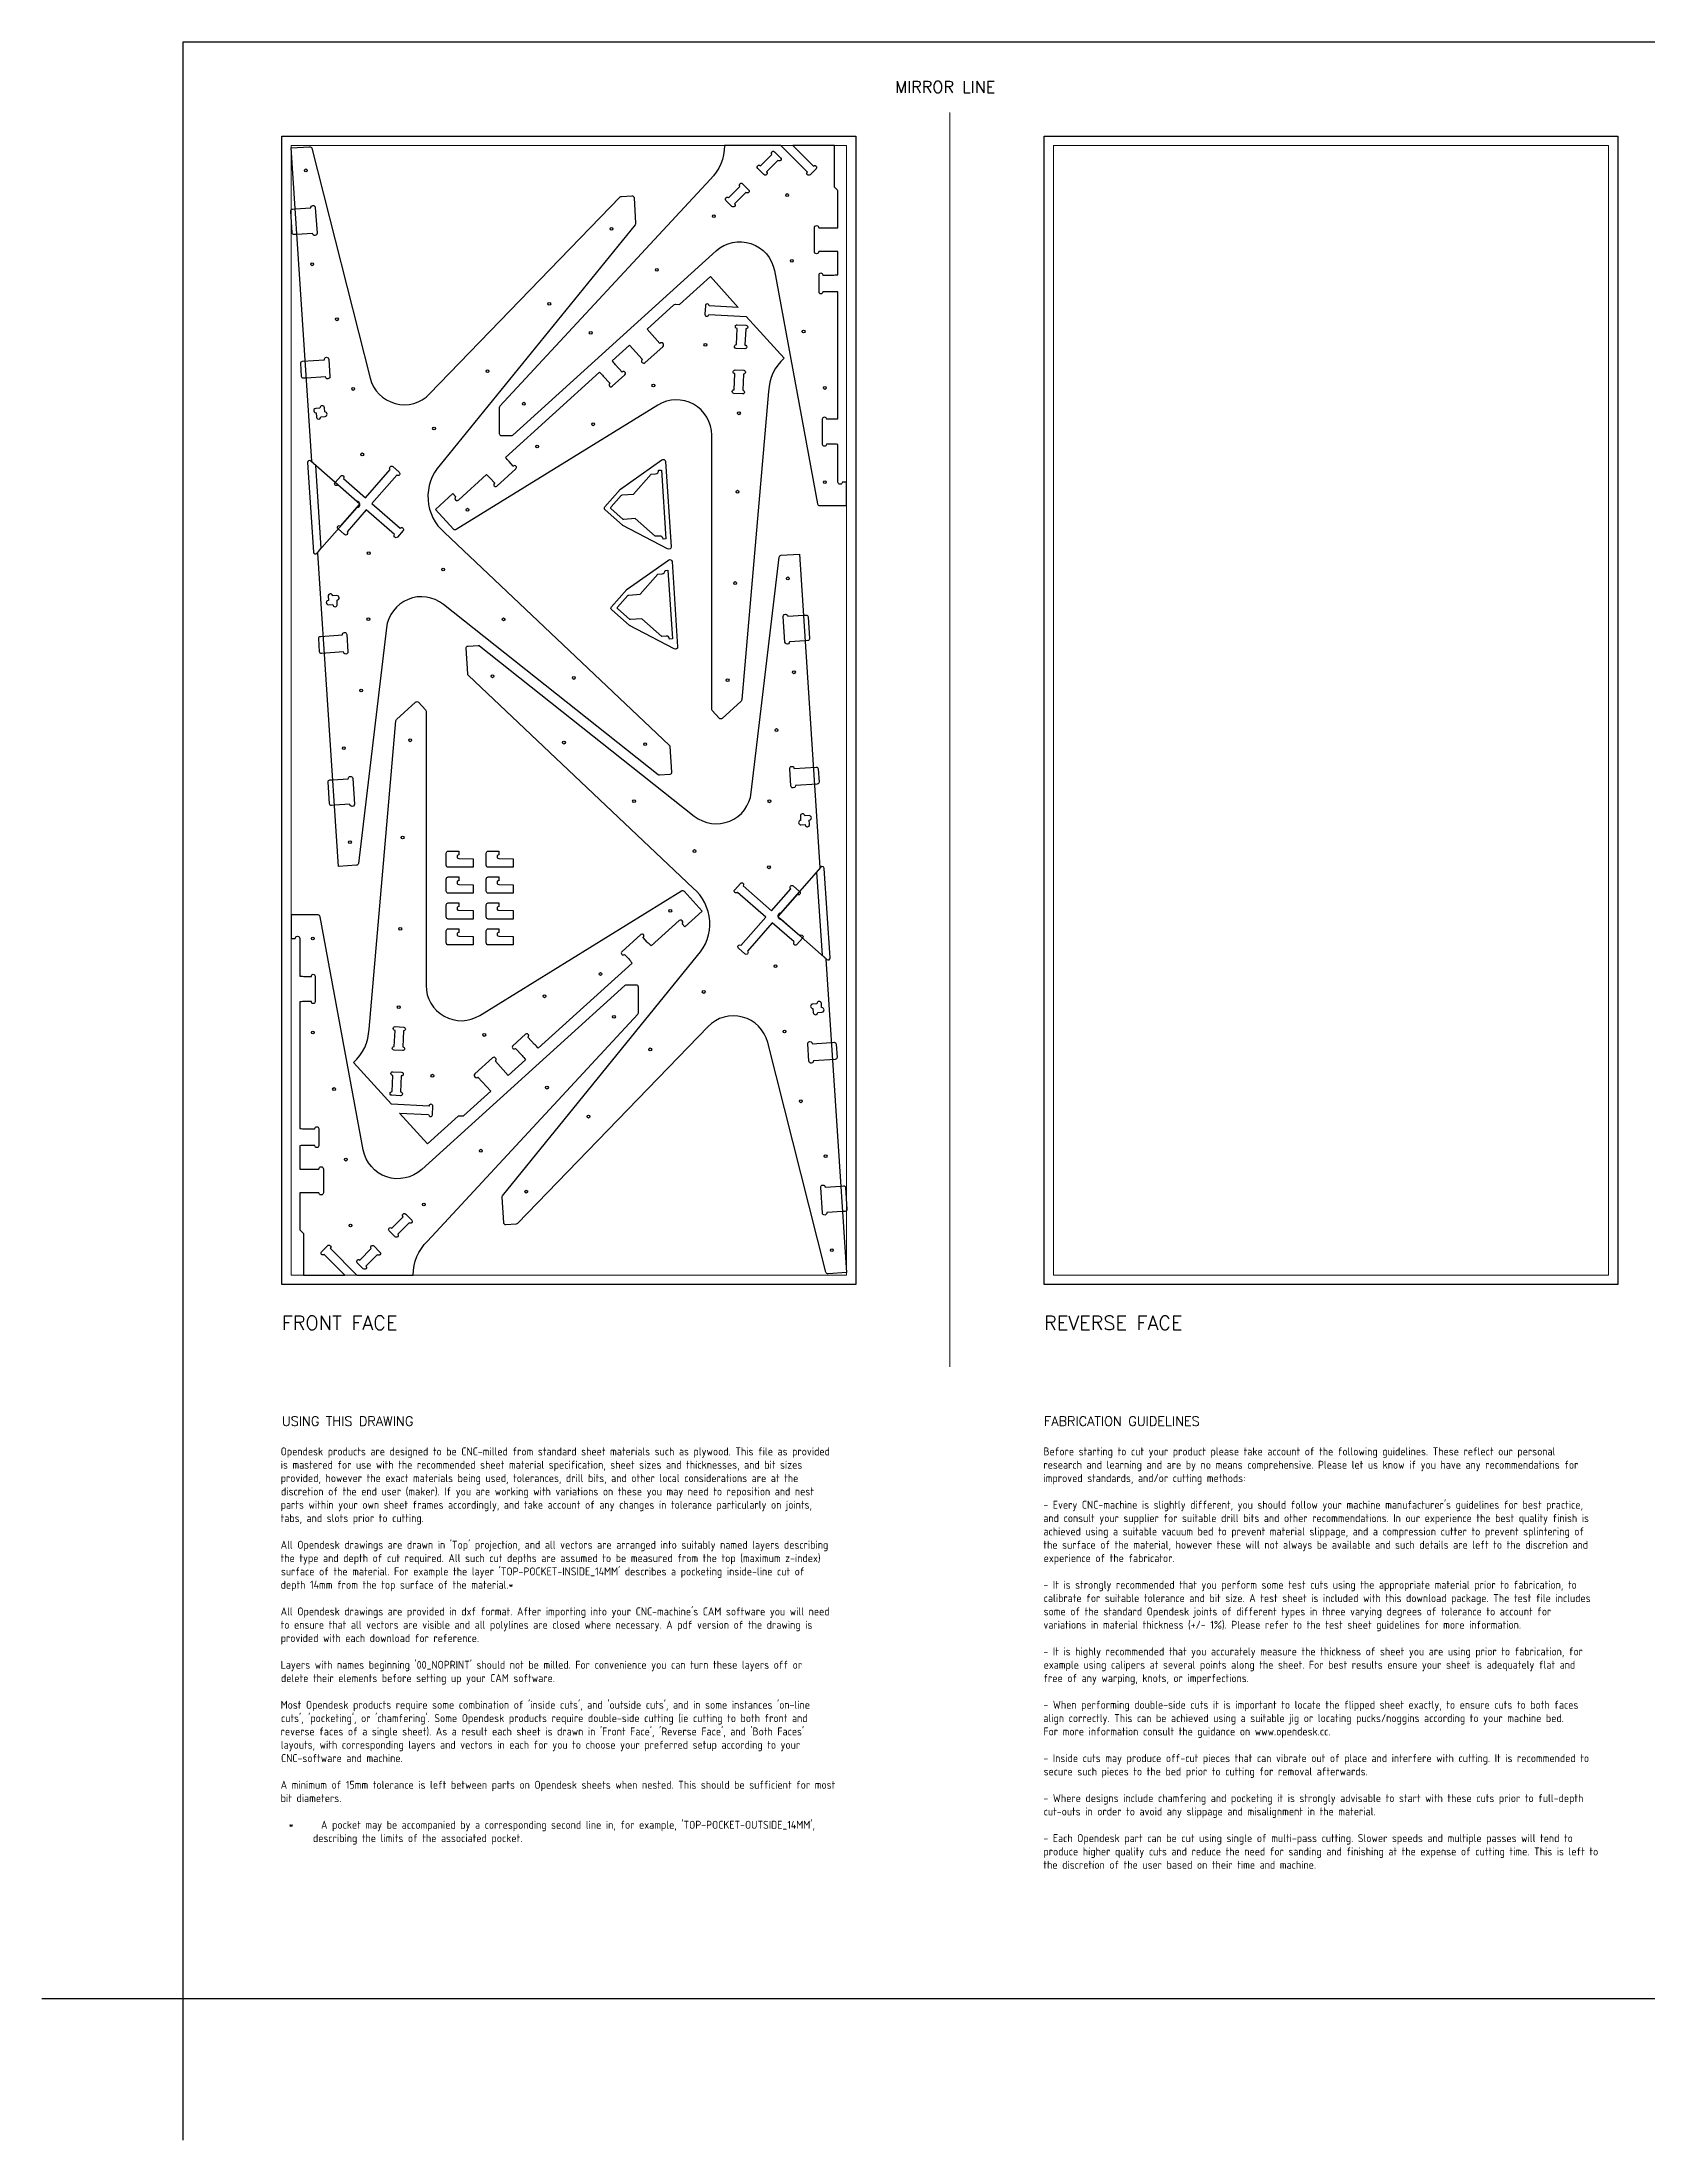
# Model space of a CAD drawing. Header units: millimetres. Extents: x -300 to 5880, y -300 to 4158.
# Drawn here: x -300 to 3112, y -300 to 4158 of the extents above; entities that cross this region are included whole.
import ezdxf
from ezdxf.enums import TextEntityAlignment as Align

# ---------------------------------------------------------------- set-up
doc = ezdxf.new("R2010")
doc.units = ezdxf.units.MM
doc.layers.add('00-NOPRINT_TEXT', color=7, linetype='Continuous', lineweight=25)
doc.layers.add('00_NOPRINT_TOLERANCE', color=7, linetype='Continuous', lineweight=5)
for name, color, linetype, lineweight, true_color in [('BOARD_$TH-NOMINAL', 3, 'Continuous', 30, 0x00ff00), ('TOP-CUT-INSIDE_18.0MM', 1, 'Continuous', 25, 0xff1c00), ('TOP-CUT-OUTSIDE_18.0MM', 220, 'Continuous', 25, 0xff00d1), ('TOP-HOLE-6.0MM-DIAM_14.0MM', 220, 'Continuous', 25, 0xff00c7), ('TOP-POCKET-INSIDE_12.0MM', 140, 'Continuous', 25, 0x00b1ff), ('TOP-POCKET-INSIDE_6.0MM', 6, 'Continuous', 25, 0xff00e0)]:
    doc.layers.add(name, color=color, linetype=linetype, lineweight=lineweight, true_color=true_color)
doc.styles.add('OD-ISOCP-17_240', font='isocp.shx')
doc.styles.add('OD-ISOCP-17_241', font='isocp.shx')
doc.styles.add('OD-ISOCP-17_242', font='isocp.shx')
doc.styles.add('OD-ISOCP-17_243', font='isocp.shx')
doc.styles.add('OD-ISOCP-17_244', font='isocp.shx')
doc.styles.add('OD-ISOCP-17_245', font='isocp.shx')
doc.styles.add('OD-ISOCP-17_246', font='isocp.shx')
doc.styles.add('OD-ISOCP-17_247', font='isocp.shx')
doc.styles.add('OD-ISOCP-17_248', font='isocp.shx')
doc.styles.add('OD-ISOCP-17_249', font='isocp.shx')
doc.styles.add('OD-ISOCP-17_250', font='isocp.shx')
doc.styles.add('OD-ISOCP-17_251', font='isocp.shx')
doc.styles.add('OD-ISOCP-17_252', font='isocp.shx')
doc.styles.add('OD-ISOCP-17_253', font='isocp.shx')
doc.styles.add('OD-ISOCP-17_254', font='isocp.shx')
doc.styles.add('OD-ISOCP-17_255', font='isocp.shx')
doc.styles.add('OD-ISOCP-17_256', font='isocp.shx')
doc.styles.add('OD-ISOCP-17_257', font='isocp.shx')
doc.styles.add('OD-ISOCP-17_258', font='isocp.shx')
doc.styles.add('OD-ISOCP-17_259', font='isocp.shx')
doc.styles.add('OD-ISOCP-17_260', font='isocp.shx')
doc.styles.add('OD-ISOCP-17_261', font='isocp.shx')
doc.styles.add('OD-ISOCP-17_262', font='isocp.shx')
doc.styles.add('OD-ISOCP-17_263', font='isocp.shx')
doc.styles.add('OD-ISOCP-17_264', font='isocp.shx')
doc.styles.add('OD-ISOCP-17_265', font='isocp.shx')
doc.styles.add('OD-ISOCP-17_266', font='isocp.shx')
doc.styles.add('OD-ISOCP-17_267', font='isocp.shx')
doc.styles.add('OD-ISOCP-17_268', font='isocp.shx')
doc.styles.add('OD-ISOCP-17_269', font='isocp.shx')
doc.styles.add('OD-ISOCP-17_270', font='isocp.shx')
doc.styles.add('OD-ISOCP-17_271', font='isocp.shx')
doc.styles.add('OD-ISOCP-17_272', font='isocp.shx')
doc.styles.add('OD-ISOCP-17_273', font='isocp.shx')
doc.styles.add('OD-ISOCP-17_274', font='isocp.shx')
doc.styles.add('OD-ISOCP-17_275', font='isocp.shx')
doc.styles.add('OD-ISOCP-17_276', font='isocp.shx')
doc.styles.add('OD-ISOCP-17_277', font='isocp.shx')
doc.styles.add('OD-ISOCP-17_278', font='isocp.shx')
doc.styles.add('OD-ISOCP-17_279', font='isocp.shx')
doc.styles.add('OD-ISOCP-17_280', font='isocp.shx')
doc.styles.add('OD-ISOCP-17_281', font='isocp.shx')
doc.styles.add('OD-ISOCP-17_282', font='isocp.shx')
doc.styles.add('OD-ISOCP-17_283', font='isocp.shx')
doc.styles.add('OD-ISOCP-17_284', font='isocp.shx')
doc.styles.add('OD-ISOCP-17_285', font='isocp.shx')
doc.styles.add('OD-ISOCP-17_286', font='isocp.shx')
doc.styles.add('OD-ISOCP-17_287', font='isocp.shx')
doc.styles.add('OD-ISOCP-17_288', font='isocp.shx')
doc.styles.add('OD-SIMPLEX-20_87', font='simplex.shx')
doc.styles.add('OD-SIMPLEX-20_88', font='simplex.shx')
doc.styles.add('OD-SIMPLEX-25_89', font='simplex.shx')
doc.styles.add('OD-SIMPLEX-30_88', font='simplex.shx')
doc.styles.add('OD-SIMPLEX-30_89', font='simplex.shx')

# ---------------------------------------------------------------- blocks, each defined once
blk = doc.blocks.new('Borders Opendesk_7')
at = {"layer": '00-NOPRINT_TEXT'}
for p, q in [((0, 4158), (5880, 4158)), ((0, 0), (0, 4158)), ((0, 0), (-300, 0)), ((0, -300), (0, 0)), ((5880, 0), (0, 0))]:
    blk.add_line(p, q, dxfattribs=at)
at = {"layer": '00_NOPRINT_TOLERANCE'}
for p, q in [((1630, 1343.2), (1630, 4008)), ((210, 3958), (1430, 3958)), ((210, 1518), (210, 3958)), ((230, 3938), (1410, 3938)), ((230, 1538), (230, 3938)), ((1410, 3938), (1410, 1538)), ((1430, 3958), (1430, 1518)), ((1830, 3958), (3050, 3958)), ((1830, 1518), (1830, 3958)), ((1850, 1538), (1850, 3938)), ((1850, 3938), (3030, 3938)), ((3030, 3938), (3030, 1538)), ((3050, 3958), (3050, 1518)), ((1430, 1518), (210, 1518)), ((1410, 1538), (230, 1538)), ((3050, 1518), (1830, 1518)), ((3030, 1538), (1850, 1538))]:
    blk.add_line(p, q, dxfattribs=at)
at = {"layer": 'BOARD_$TH-NOMINAL'}
for p, q in [((210, 3958), (1430, 3958)), ((210, 1518), (210, 3958)), ((1430, 3958), (1430, 1518)), ((1830, 3958), (3050, 3958)), ((1830, 1518), (1830, 3958)), ((3050, 3958), (3050, 1518)), ((1430, 1518), (210, 1518)), ((3050, 1518), (1830, 1518))]:
    blk.add_line(p, q, dxfattribs=at)
at = {"layer": '00-NOPRINT_TEXT', "style": 'OD-SIMPLEX-25_89'}
blk.add_text('MIRROR LINE', height=25, dxfattribs=at).set_placement((1513.3, 4049.9))
at = {"layer": '00-NOPRINT_TEXT', "color": 7}
for s, height, style, p in [('FRONT FACE', 30, 'OD-SIMPLEX-30_89', (210, 1451.3)), ('REVERSE FACE', 30, 'OD-SIMPLEX-30_88', (1830, 1451.3)), ('USING THIS DRAWING', 20, 'OD-SIMPLEX-20_88', (210, 1237.4)), ('FABRICATION GUIDELINES', 20, 'OD-SIMPLEX-20_87', (1830, 1237.4))]:
    blk.add_text(s, height=height, dxfattribs=dict(at, style=style)).set_placement(p, align=Align.TOP_LEFT)
for s, style, p in [('Opendesk products are designed to be CNC-milled from standard sheet materials such as plywood. This file as provided', 'OD-ISOCP-17_265', (207.4, 1154.7)), ('Before starting to cut your product please take account of the following guidelines. These reflect our personal', 'OD-ISOCP-17_240', (1828.7, 1154.7)), ('is mastered for use with the recommended sheet material specification, sheet sizes and thicknesses, and bit sizes', 'OD-ISOCP-17_266', (207.4, 1126.3)), ('provided, however the exact materials being used, tolerances, drill bits, and other local considerations are at the', 'OD-ISOCP-17_267', (207.4, 1098)), ('research and learning and are by no means comprehensive. Please let us know if you have any recommendations for', 'OD-ISOCP-17_241', (1828.7, 1126.3)), ('improved standards, and/or cutting methods:', 'OD-ISOCP-17_242', (1828.7, 1098)), ('discretion of the end user (maker). If you are working with variations on these you may need to reposition and nest', 'OD-ISOCP-17_268', (208.1, 1069.7)), ('tabs, and slots prior to cutting.', 'OD-ISOCP-17_270', (207.4, 1013)), ('parts within your own sheet frames accordingly, and take account of any changes in tolerance particularly on joints,', 'OD-ISOCP-17_269', (207.4, 1041.3)), ("- Every CNC-machine is slightly different, you should follow your machine manufacturer's guidelines for best practice,", 'OD-ISOCP-17_243', (1828.7, 1041.3)), ('and consult your supplier for suitable drill bits and other recommendations. In our experience the best quality finish is', 'OD-ISOCP-17_244', (1828.7, 1013)), ('achieved using a suitable vacuum bed to prevent material slippage, and a compression cutter to prevent splintering of', 'OD-ISOCP-17_245', (1828.7, 984.7)), ('the type and depth of cut required. All such cut depths are assumed to be measured from the top (maximum z-index)', 'OD-ISOCP-17_272', (207.4, 928)), ("All Opendesk drawings are drawn in 'Top' projection, and all vectors are arranged into suitably named layers describing", 'OD-ISOCP-17_271', (207.4, 956.3)), ('the surface of the material, however these will not always be available and such details are left to the discretion and', 'OD-ISOCP-17_246', (1828.7, 956.3)), ('experience of the fabricator.', 'OD-ISOCP-17_247', (1829.2, 928)), ("surface of the material. For example the layer 'TOP-POCKET-INSIDE_14MM' describes a pocketing inside-line cut of", 'OD-ISOCP-17_273', (208, 899.7)), ('depth 14mm from the top surface of the material.*', 'OD-ISOCP-17_274', (207.4, 871.3)), ('- It is strongly recommended that you perform some test cuts using the appropriate material prior to fabrication, to', 'OD-ISOCP-17_248', (1828.7, 871.3)), ('calibrate for suitable tolerance and bit size. A test sheet is included with this download package. The test file includes', 'OD-ISOCP-17_249', (1829.3, 843)), ('to ensure that all vectors are visible and all polylines are closed where necessary. A pdf version of the drawing is', 'OD-ISOCP-17_276', (207.4, 786.3)), ("All Opendesk drawings are provided in dxf format. After importing into your CNC-machine's CAM software you will need", 'OD-ISOCP-17_275', (207.4, 814.7)), ('variations in material thickness (+/- 1%). Please refer to the test sheet guidelines for more information.', 'OD-ISOCP-17_251', (1828.7, 786.3)), ('some of the standard Opendesk joints of different types in three varying degrees of tolerance to account for', 'OD-ISOCP-17_250', (1829.2, 814.7)), ('provided with each download for reference.', 'OD-ISOCP-17_277', (207.4, 758)), ("Layers with names beginning '00_NOPRINT' should not be milled. For convenience you can turn these layers off or", 'OD-ISOCP-17_278', (207.4, 701.3)), ('- It is highly recommended that you accurately measure the thickness of sheet you are using prior to fabrication, for', 'OD-ISOCP-17_252', (1828.7, 729.7)), ('example using calipers at several points along the sheet. For best results ensure your sheet is adequately flat and', 'OD-ISOCP-17_253', (1829.2, 701.3)), ('delete their elements before setting up your CAM software.', 'OD-ISOCP-17_279', (208.1, 673)), ('free of any warping, knots, or imperfections.', 'OD-ISOCP-17_254', (1828.7, 673)), ("Most Opendesk products require some combination of 'inside cuts', and 'outside cuts', and in some instances 'on-line", 'OD-ISOCP-17_280', (207.4, 616.3)), ('- When performing double-side cuts it is important to locate the flipped sheet exactly, to ensure cuts to both faces', 'OD-ISOCP-17_255', (1828.7, 616.3)), ("reverse faces of a single sheet). As a result each sheet is drawn in 'Front Face', 'Reverse Face', and 'Both Faces'", 'OD-ISOCP-17_282', (207.4, 559.7)), ("cuts', 'pocketing', or 'chamfering'. Some Opendesk products require double-side cutting (ie cutting to both front and", 'OD-ISOCP-17_281', (208.1, 588)), ('align correctly. This can be achieved using a suitable jig or locating pucks/noggins according to your machine bed.', 'OD-ISOCP-17_256', (1828.7, 588)), ('layouts, with corresponding layers and vectors in each for you to choose your preferred setup according to your', 'OD-ISOCP-17_283', (207.8, 531.3)), ('For more information consult the guidance on www.opendesk.cc.', 'OD-ISOCP-17_257', (1828.7, 559.7)), ('CNC-software and machine.', 'OD-ISOCP-17_284', (208.2, 503)), ('- Inside cuts may produce off-cut pieces that can vibrate out of place and interfere with cutting. It is recommended to', 'OD-ISOCP-17_258', (1828.7, 503)), ('secure such pieces to the bed prior to cutting for removal afterwards.', 'OD-ISOCP-17_259', (1829.2, 474.7)), ('A minimum of 15mm tolerance is left between parts on Opendesk sheets when nested. This should be sufficient for most', 'OD-ISOCP-17_285', (207.4, 446.3)), ('bit diameters.', 'OD-ISOCP-17_286', (207.4, 418)), ('- Where designs include chamfering and pocketing it is strongly advisable to start with these cuts prior to full-depth', 'OD-ISOCP-17_260', (1828.7, 418)), ('cut-outs in order to avoid any slippage and misalignment in the material.', 'OD-ISOCP-17_261', (1829.3, 389.7)), ("*      A pocket may be accompanied by a corresponding second line in, for example, 'TOP-POCKET-OUTSIDE_14MM',", 'OD-ISOCP-17_287', (224.4, 361.3)), ('describing the limits of the associated pocket.', 'OD-ISOCP-17_288', (276.1, 333)), ('- Each Opendesk part can be cut using single of multi-pass cutting. Slower speeds and multiple passes will tend to', 'OD-ISOCP-17_262', (1828.7, 333)), ('produce higher quality cuts and reduce the need for sanding and finishing at the expense of cutting time. This is left to', 'OD-ISOCP-17_263', (1828.7, 304.7)), ('the discretion of the user based on their time and machine.', 'OD-ISOCP-17_264', (1828.7, 276.3))]:
    blk.add_text(s, height=17, dxfattribs=dict(at, style=style)).set_placement(p)

msp = doc.modelspace()

# ---------------------------------------------------------------- linework, layer by layer
at = {"layer": 'TOP-CUT-INSIDE_18.0MM'}
for points in [[(1251.5, 3919.1, -1.00627), (1257.1, 3924.7), (1270, 3911.8, -1.006269), (1264.3, 3906.2), (1240.2, 3882, -1.006269), (1234.5, 3876.3), (1221.6, 3889.2, -1.006284), (1227.3, 3894.9)], [(1189.3, 3856.8), (1202.1, 3844, -0.99377), (1196.5, 3838.3), (1172.3, 3814.1, -1.006269), (1166.6, 3808.5), (1153.8, 3821.3, -1.006284), (1159.4, 3827), (1183.6, 3851.2, -1.00627)], [(1178.1, 3557.1), (1196.3, 3556.2, -1.00627), (1195.9, 3548.2), (1194.3, 3514.1, -1.006284), (1193.9, 3506.1), (1175.7, 3507, -1.006269), (1176.1, 3515), (1177.8, 3549.1, -1.006269)], [(1189.5, 3418.2, -1.006284), (1189.1, 3410.2), (1171, 3411.1, -1.006269), (1171.4, 3419.1), (1173, 3453.3, -0.99377), (1173.4, 3461.2), (1191.6, 3460.4, -1.00627), (1191.2, 3452.4)], [(466.6, 2014.8), (448.4, 2015.6, -1.00627), (448.8, 2023.6), (450.5, 2057.8, -1.006284), (450.9, 2065.8), (469, 2064.9, -1.006269), (468.6, 2056.9), (467, 2022.7, -0.99377)], [(446.1, 1969.9), (464.3, 1969, -1.006269), (463.9, 1961), (462.2, 1926.9, -1.006269), (461.9, 1918.9), (443.7, 1919.8, -1.00627), (444.1, 1927.8), (445.7, 1961.9, -1.006284)], [(467.7, 1661.9, -1.006269), (473.4, 1667.5), (486.2, 1654.7, -1.006284), (480.6, 1649), (456.4, 1624.8, -1.00627), (450.7, 1619.2), (437.9, 1632, -0.99377), (443.5, 1637.7)], [(418.4, 1586.8, -1.006284), (412.7, 1581.1), (388.5, 1556.9, -1.00627), (382.9, 1551.3), (370, 1564.2, -1.006269), (375.7, 1569.8), (399.8, 1594, -1.006269), (405.5, 1599.7)]]:
    msp.add_lwpolyline(points, format="xyb", close=True, dxfattribs=at)
for points in [[(329.5, 3123.3, -1), (334.8, 3129.3), (375.7, 3175.9), (329.1, 3216.8, -1), (323.1, 3222), (335.1, 3235.7, -1), (341.1, 3230.4), (387.7, 3189.6), (440.4, 3249.7, -1), (445.7, 3255.7), (459.3, 3243.7, -1), (454.1, 3237.7), (401.3, 3177.6), (461.5, 3124.9, -1), (467.5, 3119.6), (455.5, 3105.9, -1), (449.5, 3111.2), (389.3, 3163.9), (348.5, 3117.3, -1), (343.2, 3111.3), (329.5, 3123.3)], [(1199.6, 2226.3, -1), (1194.3, 2220.3), (1180.7, 2232.3, -1), (1185.9, 2238.3), (1238.7, 2298.4), (1178.5, 2351.1, -1), (1172.5, 2356.4), (1184.5, 2370.1, -1), (1190.5, 2364.8), (1250.7, 2312.1), (1291.5, 2358.7, -1), (1296.8, 2364.7), (1310.5, 2352.7, -1), (1305.2, 2346.7), (1264.3, 2300.1), (1310.9, 2259.2, -1), (1316.9, 2254), (1304.9, 2240.3, -1), (1298.9, 2245.6), (1252.3, 2286.4), (1199.6, 2226.3)]]:
    msp.add_lwpolyline(points, format="xyb", dxfattribs=at)
at = {"layer": 'TOP-CUT-OUTSIDE_18.0MM'}
for points in [[(1012.5, 2600.1, -0.172547), (1009.6, 2600.9), (553.3, 2963, 0.587205), (432.2, 2913.1), (373, 2412.6, -0.353186), (368.8, 2408.8), (330.1, 2406.3), (286.4, 3072.1, -0.198908), (287.5, 3075.3), (293.5, 3082.1), (281.9, 3258.2), (275.2, 3264.1, -0.198908), (273.6, 3267.2), (230, 3933), (268.8, 3935.5, -0.369893), (273.5, 3932), (397.4, 3443.8, 0.5872), (524, 3410.1), (929.2, 3828.8, -0.165352), (931.9, 3829.9), (953.7, 3831.3, -0.414214), (958.5, 3827.1), (962, 3772.7, -0.203331), (960.9, 3769.4), (546.4, 3259.2, 0.4242), (555.8, 3115.7), (1033.4, 2663.9, -0.203331), (1034.9, 2660.7), (1038.5, 2606.3, -0.414214), (1034.3, 2601.5)], [(1010.6, 3247.8), (1016.6, 3248.2), (1026.2, 3102.1), (1020.2, 3101.7, 0.412138), (1012.7, 3108.2), (1003.8, 3107.6), (961.1, 3145.1), (936.8, 3143.5, -0.198912), (934.6, 3144.2), (910, 3165.8, -0.414214), (909.8, 3169.9), (931.3, 3194.5, -0.198912), (933.4, 3195.5), (957.7, 3197.1), (995.1, 3239.8), (1004.1, 3240.4, 0.412138)], [(1267, 3063.4, -0.353186), (1271.2, 3067.2), (1309.9, 3069.7), (1353.6, 2403.9, -0.198908), (1352.5, 2400.7), (1346.5, 2393.9), (1358.1, 2217.8), (1364.8, 2211.9, -0.198908), (1366.4, 2208.8), (1410, 1543), (1371.2, 1540.5, -0.369893), (1366.5, 1544), (1242.6, 2032.2, 0.5872), (1116, 2065.9), (710.8, 1647.2, -0.165352), (708.1, 1646.1), (686.3, 1644.7, -0.414214), (681.5, 1648.9), (678, 1703.3, -0.203331), (679.1, 1706.6), (1093.6, 2216.8, 0.4242), (1084.2, 2360.3), (606.6, 2812.1, -0.203331), (605.1, 2815.3), (601.5, 2869.7, -0.414214), (605.7, 2874.5), (627.5, 2875.9, -0.172547), (630.4, 2875.1), (1086.7, 2513, 0.587205), (1207.8, 2562.9)], [(924, 2953.2, -0.414214), (923.7, 2957.3), (945.3, 2981.9, -0.198912), (947.3, 2982.9), (971.6, 2984.5), (1009, 3027.2), (1018, 3027.8, 0.412138), (1024.6, 3035.3), (1030.5, 3035.6), (1040.1, 2889.5), (1034.2, 2889.1, 0.412138), (1026.7, 2895.6), (1017.7, 2895), (975, 2932.5), (950.7, 2930.9, -0.198912), (948.6, 2931.6)], [(559.3, 2434.3, -0.414214), (563.8, 2438.8), (586.3, 2438.8), (586.3, 2430.8, 1.00207), (586.2, 2422.9), (616.3, 2422.3), (616.3, 2404.3), (563.8, 2404.3, -0.414214), (559.3, 2408.8)], [(644.3, 2434.3, -0.414214), (648.8, 2438.8), (671.3, 2438.8), (671.3, 2430.8, 1.00207), (671.2, 2422.9), (701.3, 2422.3), (701.3, 2404.3), (648.8, 2404.3, -0.414214), (644.3, 2408.8)], [(559.3, 2379.3, -0.414214), (563.8, 2383.8), (586.3, 2383.8), (586.3, 2375.8, 1.00207), (586.2, 2367.9), (616.3, 2367.3), (616.3, 2349.3), (563.8, 2349.3, -0.414214), (559.3, 2353.8)], [(644.3, 2379.3, -0.414214), (648.8, 2383.8), (671.3, 2383.8), (671.3, 2375.8, 1.00207), (671.2, 2367.9), (701.3, 2367.3), (701.3, 2349.3), (648.8, 2349.3, -0.414214), (644.3, 2353.8)], [(559.3, 2324.3, -0.414214), (563.8, 2328.8), (586.3, 2328.8), (586.3, 2320.8, 1.00207), (586.2, 2312.9), (616.3, 2312.3), (616.3, 2294.3), (563.8, 2294.3, -0.414214), (559.3, 2298.8)], [(644.3, 2324.3, -0.414214), (648.8, 2328.8), (671.3, 2328.8), (671.3, 2320.8, 1.00207), (671.2, 2312.9), (701.3, 2312.3), (701.3, 2294.3), (648.8, 2294.3, -0.414214), (644.3, 2298.8)], [(559.3, 2269.3, -0.414214), (563.8, 2273.8), (586.3, 2273.8), (586.3, 2265.8, 1.00207), (586.2, 2257.9), (616.3, 2257.3), (616.3, 2239.3), (563.8, 2239.3, -0.414214), (559.3, 2243.8)], [(644.3, 2269.3, -0.414214), (648.8, 2273.8), (671.3, 2273.8), (671.3, 2265.8, 1.00207), (671.2, 2257.9), (701.3, 2257.3), (701.3, 2239.3), (648.8, 2239.3, -0.414214), (644.3, 2243.8)]]:
    msp.add_lwpolyline(points, format="xyb", close=True, dxfattribs=at)
for points in [[(1327.1, 3881.3), (1270.4, 3938), (1150.9, 3938, -0.203449), (1120.3, 3866.1), (673.4, 3384, 0.203331), (672, 3380.8), (672, 3326.3, 0.414214), (676.5, 3321.8), (698.3, 3321.8, 0.165352), (701.1, 3322.7), (1132.8, 3714, -0.5872), (1256.9, 3672.1), (1348.7, 3176.8, 0.369893), (1353.1, 3173), (1410, 3173), (1410, 3223), (1401.5, 3223, -1), (1392, 3223), (1392, 3303, 0.001396), (1380.4, 3303.5), (1367.5, 3303.5, 0.414214), (1367.3, 3303.3), (1367.3, 3303, -1), (1359.3, 3303), (1359.3, 3357.4, -1), (1367.3, 3357.4), (1367.3, 3357.1, 0.414214), (1367.5, 3356.9), (1380.4, 3356.9, 0.001397), (1392, 3357.4), (1392, 3626.8, 0.001395), (1380.4, 3627.3), (1360, 3627.3, 0.414214), (1359.8, 3627.1), (1359.8, 3626.8, -1), (1351.8, 3626.8), (1351.8, 3663.2, -1), (1359.8, 3663.2), (1359.8, 3662.9, 0.414214), (1360, 3662.7), (1380.4, 3662.7, 0.001395), (1392, 3663.2), (1392, 3712.8), (1351.3, 3712.8, -1), (1341.8, 3712.8), (1341.8, 3763.2, -1), (1351.3, 3763.2), (1392, 3763.2), (1392, 3840.2, 0.198908), (1390.7, 3843.4), (1384.3, 3849.8), (1384.3, 3938), (1296.2, 3938), (1340, 3894.2, -1), (1345.6, 3888.5), (1332.8, 3875.7, -1), (1327.1, 3881.3)], [(1117.2, 3579), (1197.2, 3575), (1277.5, 3486.4, 0.203449), (1244.7, 3415.5), (1187.7, 2760.6, -0.203331), (1186.2, 2757.4), (1145.8, 2720.8, -0.414214), (1139.4, 2721.1), (1124.8, 2737.3, -0.165352), (1123.6, 2740), (1123.6, 3322.6, 0.5872), (1009.2, 3386.4), (580.6, 3121.9, -0.369893), (574.8, 3122.6), (536.7, 3164.7), (573.7, 3198.3), (579.4, 3192, 1), (585.8, 3185), (645.1, 3238.7, -0.001396), (653.2, 3230.5), (661.9, 3220.9, -0.414214), (661.9, 3220.6), (661.7, 3220.4, 1), (667, 3214.5), (707.3, 3251, 1), (702, 3256.9), (701.7, 3256.7, -0.414214), (701.5, 3256.7), (692.8, 3266.3, -0.001397), (685.4, 3275.2), (885, 3456.1, -0.001395), (893.2, 3447.9), (906.9, 3432.8, -0.414214), (906.9, 3432.5), (906.6, 3432.3, 1), (912, 3426.3), (939, 3450.8, 1), (933.6, 3456.7), (933.4, 3456.5, -0.414214), (933.1, 3456.5), (919.4, 3471.7, -0.001395), (912, 3480.6), (948.7, 3513.9), (976, 3483.7, 1), (982.4, 3476.7), (1019.8, 3510.5, 1), (1013.4, 3517.6), (986.1, 3547.7), (1043.2, 3599.4, -0.198908), (1046.4, 3600.6), (1055.4, 3600.2), (1120.8, 3659.4), (1180, 3594.1), (1118.1, 3597.1, 1), (1110.1, 3597.5), (1109.2, 3579.3, 1), (1117.2, 3579)], [(522.8, 1897), (442.8, 1901), (362.5, 1989.6, 0.203449), (395.3, 2060.5), (452.3, 2715.4, -0.203331), (453.8, 2718.6), (494.2, 2755.2, -0.414214), (500.6, 2754.9), (515.2, 2738.7, -0.165352), (516.4, 2736), (516.4, 2153.4, 0.5872), (630.8, 2089.6), (1059.4, 2354.1, -0.369893), (1065.2, 2353.4), (1103.3, 2311.3), (1066.3, 2277.7), (1060.6, 2284, 1), (1054.2, 2291), (994.9, 2237.3, -0.001396), (986.8, 2245.5), (978.1, 2255.1, -0.414214), (978.1, 2255.4), (978.3, 2255.6, 1), (973, 2261.5), (932.7, 2225, 1), (938, 2219.1), (938.3, 2219.3, -0.414214), (938.5, 2219.3), (947.2, 2209.7, -0.001397), (954.6, 2200.8), (755, 2019.9, -0.001395), (746.8, 2028.1), (733.1, 2043.2, -0.414214), (733.1, 2043.5), (733.4, 2043.7, 1), (728, 2049.7), (701, 2025.2, 1), (706.4, 2019.3), (706.6, 2019.5, -0.414214), (706.9, 2019.5), (720.6, 2004.3, -0.001395), (728, 1995.4), (691.3, 1962.1), (664, 1992.3, 1), (657.6, 1999.3), (620.2, 1965.5, 1), (626.6, 1958.4), (653.9, 1928.3), (596.8, 1876.6, -0.198908), (593.6, 1875.4), (584.6, 1875.8), (519.2, 1816.6), (460, 1881.9), (521.9, 1878.9, 1), (529.9, 1878.5), (530.8, 1896.7, 1), (522.8, 1897)], [(312.9, 1594.7), (369.6, 1538), (489.1, 1538, -0.203449), (519.7, 1609.9), (966.6, 2092, 0.203331), (968, 2095.2), (968, 2149.7, 0.414214), (963.5, 2154.2), (941.7, 2154.2, 0.165352), (938.9, 2153.3), (507.2, 1762, -0.5872), (383.1, 1803.9), (291.3, 2299.2, 0.369893), (286.9, 2303), (230, 2303), (230, 2253), (238.5, 2253, -1), (248, 2253), (248, 2173, 0.001396), (259.6, 2172.5), (272.5, 2172.5, 0.414214), (272.7, 2172.7), (272.7, 2173, -1), (280.7, 2173), (280.7, 2118.6, -1), (272.7, 2118.6), (272.7, 2118.9, 0.414214), (272.5, 2119.1), (259.6, 2119.1, 0.001397), (248, 2118.6), (248, 1849.2, 0.001395), (259.6, 1848.7), (280, 1848.7, 0.414214), (280.2, 1848.9), (280.2, 1849.2, -1), (288.2, 1849.2), (288.2, 1812.8, -1), (280.2, 1812.8), (280.2, 1813.1, 0.414214), (280, 1813.3), (259.6, 1813.3, 0.001395), (248, 1812.8), (248, 1763.2), (288.7, 1763.2, -1), (298.2, 1763.2), (298.2, 1712.8, -1), (288.7, 1712.8), (248, 1712.8), (248, 1635.8, 0.198908), (249.3, 1632.6), (255.7, 1626.2), (255.7, 1538), (343.8, 1538), (300, 1581.8, -1), (294.4, 1587.5), (307.2, 1600.3, -1), (312.9, 1594.7)]]:
    msp.add_lwpolyline(points, format="xyb", dxfattribs=at)
at = {"layer": 'TOP-HOLE-6.0MM-DIAM_14.0MM'}
for centre in [(261.1, 3885.1), (1284.1, 3832.8), (1128.3, 3788), (910.5, 3760.9), (274.2, 3685.6), (1007.1, 3673.8), (1294.1, 3692.8), (327, 3568.8), (778.4, 3601.4), (866.5, 3539.8), (1319.1, 3542.8), (1110.1, 3514.5), (646.9, 3458.5), (361.7, 3420.7), (724.2, 3389.3), (999.7, 3427.9), (1364.1, 3422.8), (871.7, 3345.7), (1181.6, 3369), (533.4, 3336.5), (752.6, 3298.4), (380.9, 3281.7), (1364.1, 3222.8), (604.4, 3164.1), (1178.3, 3202.4), (394.6, 3071.7), (553, 3037.2), (1173.4, 3008.3), (1285.3, 3018.2), (393.8, 2931.4), (681.4, 2931.2), (657.7, 2810.2), (830.4, 2806.7), (1298.4, 2818.6), (378.7, 2780.1), (1157.4, 2801.8), (482.6, 2674.2), (1261.3, 2695.9), (341.6, 2657.4), (809.6, 2669.3), (982.3, 2665.8), (958.6, 2544.8), (1246.2, 2544.6), (354.7, 2457.8), (466.6, 2467.7), (1087, 2438.8), (1245.4, 2404.3), (461.7, 2273.6), (1035.6, 2311.9), (275.9, 2253.2), (1259.1, 2194.3), (887.4, 2177.6), (1106.6, 2139.5), (458.4, 2107), (768.3, 2130.3), (275.9, 2053.2), (640.3, 2048.1), (915.8, 2086.7), (1278.3, 2055.3), (993.1, 2017.5), (529.9, 1961.5), (320.9, 1933.2), (773.5, 1936.2), (861.6, 1874.6), (1313, 1907.2), (345.9, 1783.2), (632.9, 1802.2), (1365.8, 1790.4), (729.5, 1715.1), (511.7, 1688), (355.9, 1643.2), (1378.9, 1590.9)]:
    msp.add_circle(centre, 3, dxfattribs=at)
at = {"layer": 'TOP-POCKET-INSIDE_12.0MM'}
for points in [[(275.2, 3751.2), (242.1, 3749), (236.1, 3748.6, -0.414214), (231.8, 3752.3), (228.8, 3798.6, -0.414214), (232.5, 3802.9), (238.5, 3803.3), (271.6, 3805.4, -1), (281.1, 3806.1), (284.7, 3751.8, -0.999999), (275.2, 3751.2)], [(309.8, 3483.5), (312.2, 3447.1, -1), (302.6, 3446.5), (262.1, 3443.8), (256.1, 3443.5, -0.414214), (251.8, 3447.2), (250, 3475.5, -0.414214), (253.7, 3479.8), (300.3, 3482.8, -1), (309.8, 3483.5)], [(1279.4, 2882.9), (1275.8, 2937.2, -1.000001), (1285.3, 2937.8), (1318.4, 2940), (1324.4, 2940.4, -0.414214), (1328.7, 2936.7), (1331.7, 2890.4, -0.414214), (1328, 2886.1), (1322, 2885.7), (1288.9, 2883.5, -1), (1279.4, 2882.9)], [(348.1, 2898.7), (350.5, 2862.4, -1), (341, 2861.8), (294.4, 2858.7, -0.414214), (290.1, 2862.4), (288.3, 2890.8, -0.414214), (292, 2895), (338.6, 2898.1, -1), (348.1, 2898.7)], [(360.6, 2593.1), (364.2, 2538.8, -1.000001), (354.7, 2538.2), (321.6, 2536), (315.6, 2535.6, -0.414214), (311.3, 2539.3), (308.3, 2585.6, -0.414214), (312, 2589.9), (318, 2590.3), (351.1, 2592.5, -1), (360.6, 2593.1)], [(1291.9, 2577.3), (1289.5, 2613.6, -1), (1299, 2614.2), (1345.6, 2617.3, -0.414214), (1349.9, 2613.6), (1351.7, 2585.2, -0.414214), (1348, 2581), (1301.4, 2577.9, -1), (1291.9, 2577.3)], [(1330.2, 1992.5), (1327.8, 2028.9, -1), (1337.4, 2029.5), (1377.9, 2032.2), (1383.9, 2032.5, -0.414214), (1388.2, 2028.8), (1390, 2000.5, -0.414214), (1386.3, 1996.2), (1339.7, 1993.2, -1), (1330.2, 1992.5)], [(1364.8, 1724.8), (1397.9, 1727), (1403.9, 1727.4, -0.414214), (1408.2, 1723.7), (1411.2, 1677.4, -0.414214), (1407.5, 1673.1), (1401.5, 1672.7), (1368.4, 1670.6, -1), (1358.9, 1669.9), (1355.3, 1724.2, -0.999999), (1364.8, 1724.8)]]:
    msp.add_lwpolyline(points, format="xyb", dxfattribs=at)
for points in [[(300.5, 3380.6, 0.999998), (291, 3380), (282.1, 3379.4, 1), (282.7, 3369.9), (283.3, 3361.1, 1), (292.8, 3361.7), (301.7, 3362.3, 0.999997), (301.1, 3371.8)], [(369.8, 3169.1, 1), (369, 3181.8), (271.3, 3267.5, 0.668179), (264.7, 3264.2), (277.1, 3073.9, 0.668179), (284.1, 3071.5)], [(318.3, 2962.5, 0.999998), (327.8, 2963.1), (327.3, 2972, 0.999997), (326.6, 2981.5), (317.8, 2980.9, 1), (308.3, 2980.3), (308.9, 2971.4, 1), (309.5, 2961.9)], [(1321.7, 2513.5, 0.999998), (1312.2, 2512.9), (1312.7, 2504, 0.999997), (1313.4, 2494.5), (1322.2, 2495.1, 1), (1331.7, 2495.7), (1331.1, 2504.6, 1), (1330.5, 2514.1)], [(1270.2, 2306.9, 1), (1271, 2294.2), (1368.7, 2208.5, 0.668179), (1375.3, 2211.8), (1362.9, 2402.1, 0.668179), (1355.9, 2404.5)], [(1339.5, 2095.4, 0.999998), (1349, 2096), (1357.9, 2096.6, 1), (1357.3, 2106.1), (1356.7, 2114.9, 1), (1347.2, 2114.3), (1338.3, 2113.7, 0.999997), (1338.9, 2104.2)]]:
    msp.add_lwpolyline(points, format="xyb", close=True, dxfattribs=at)
at = {"layer": 'TOP-POCKET-INSIDE_6.0MM'}
for points in [[(897.2, 3163.6, -0.414214), (896.8, 3170.4), (929.1, 3207.2, -0.040293), (929.7, 3207.8), (1017.6, 3269.8, -0.611424), (1025.4, 3266.5), (1037.3, 3085.2, -0.611424), (1030, 3080.8), (934.7, 3130.8, -0.040293), (934.1, 3131.3)], [(911.1, 2951.1, -0.414214), (910.7, 2957.8), (943, 2994.7, -0.040293), (943.6, 2995.2), (1031.6, 3057.2, -0.611424), (1039.3, 3053.9), (1051.2, 2872.6, -0.611424), (1043.9, 2868.2), (948.6, 2918.3, -0.040293), (948, 2918.7)]]:
    msp.add_lwpolyline(points, format="xyb", close=True, dxfattribs=at)

# ---------------------------------------------------------------- block references
msp.add_blockref('Borders Opendesk_7', (0, 0))

doc.saveas('drawing.dxf')
